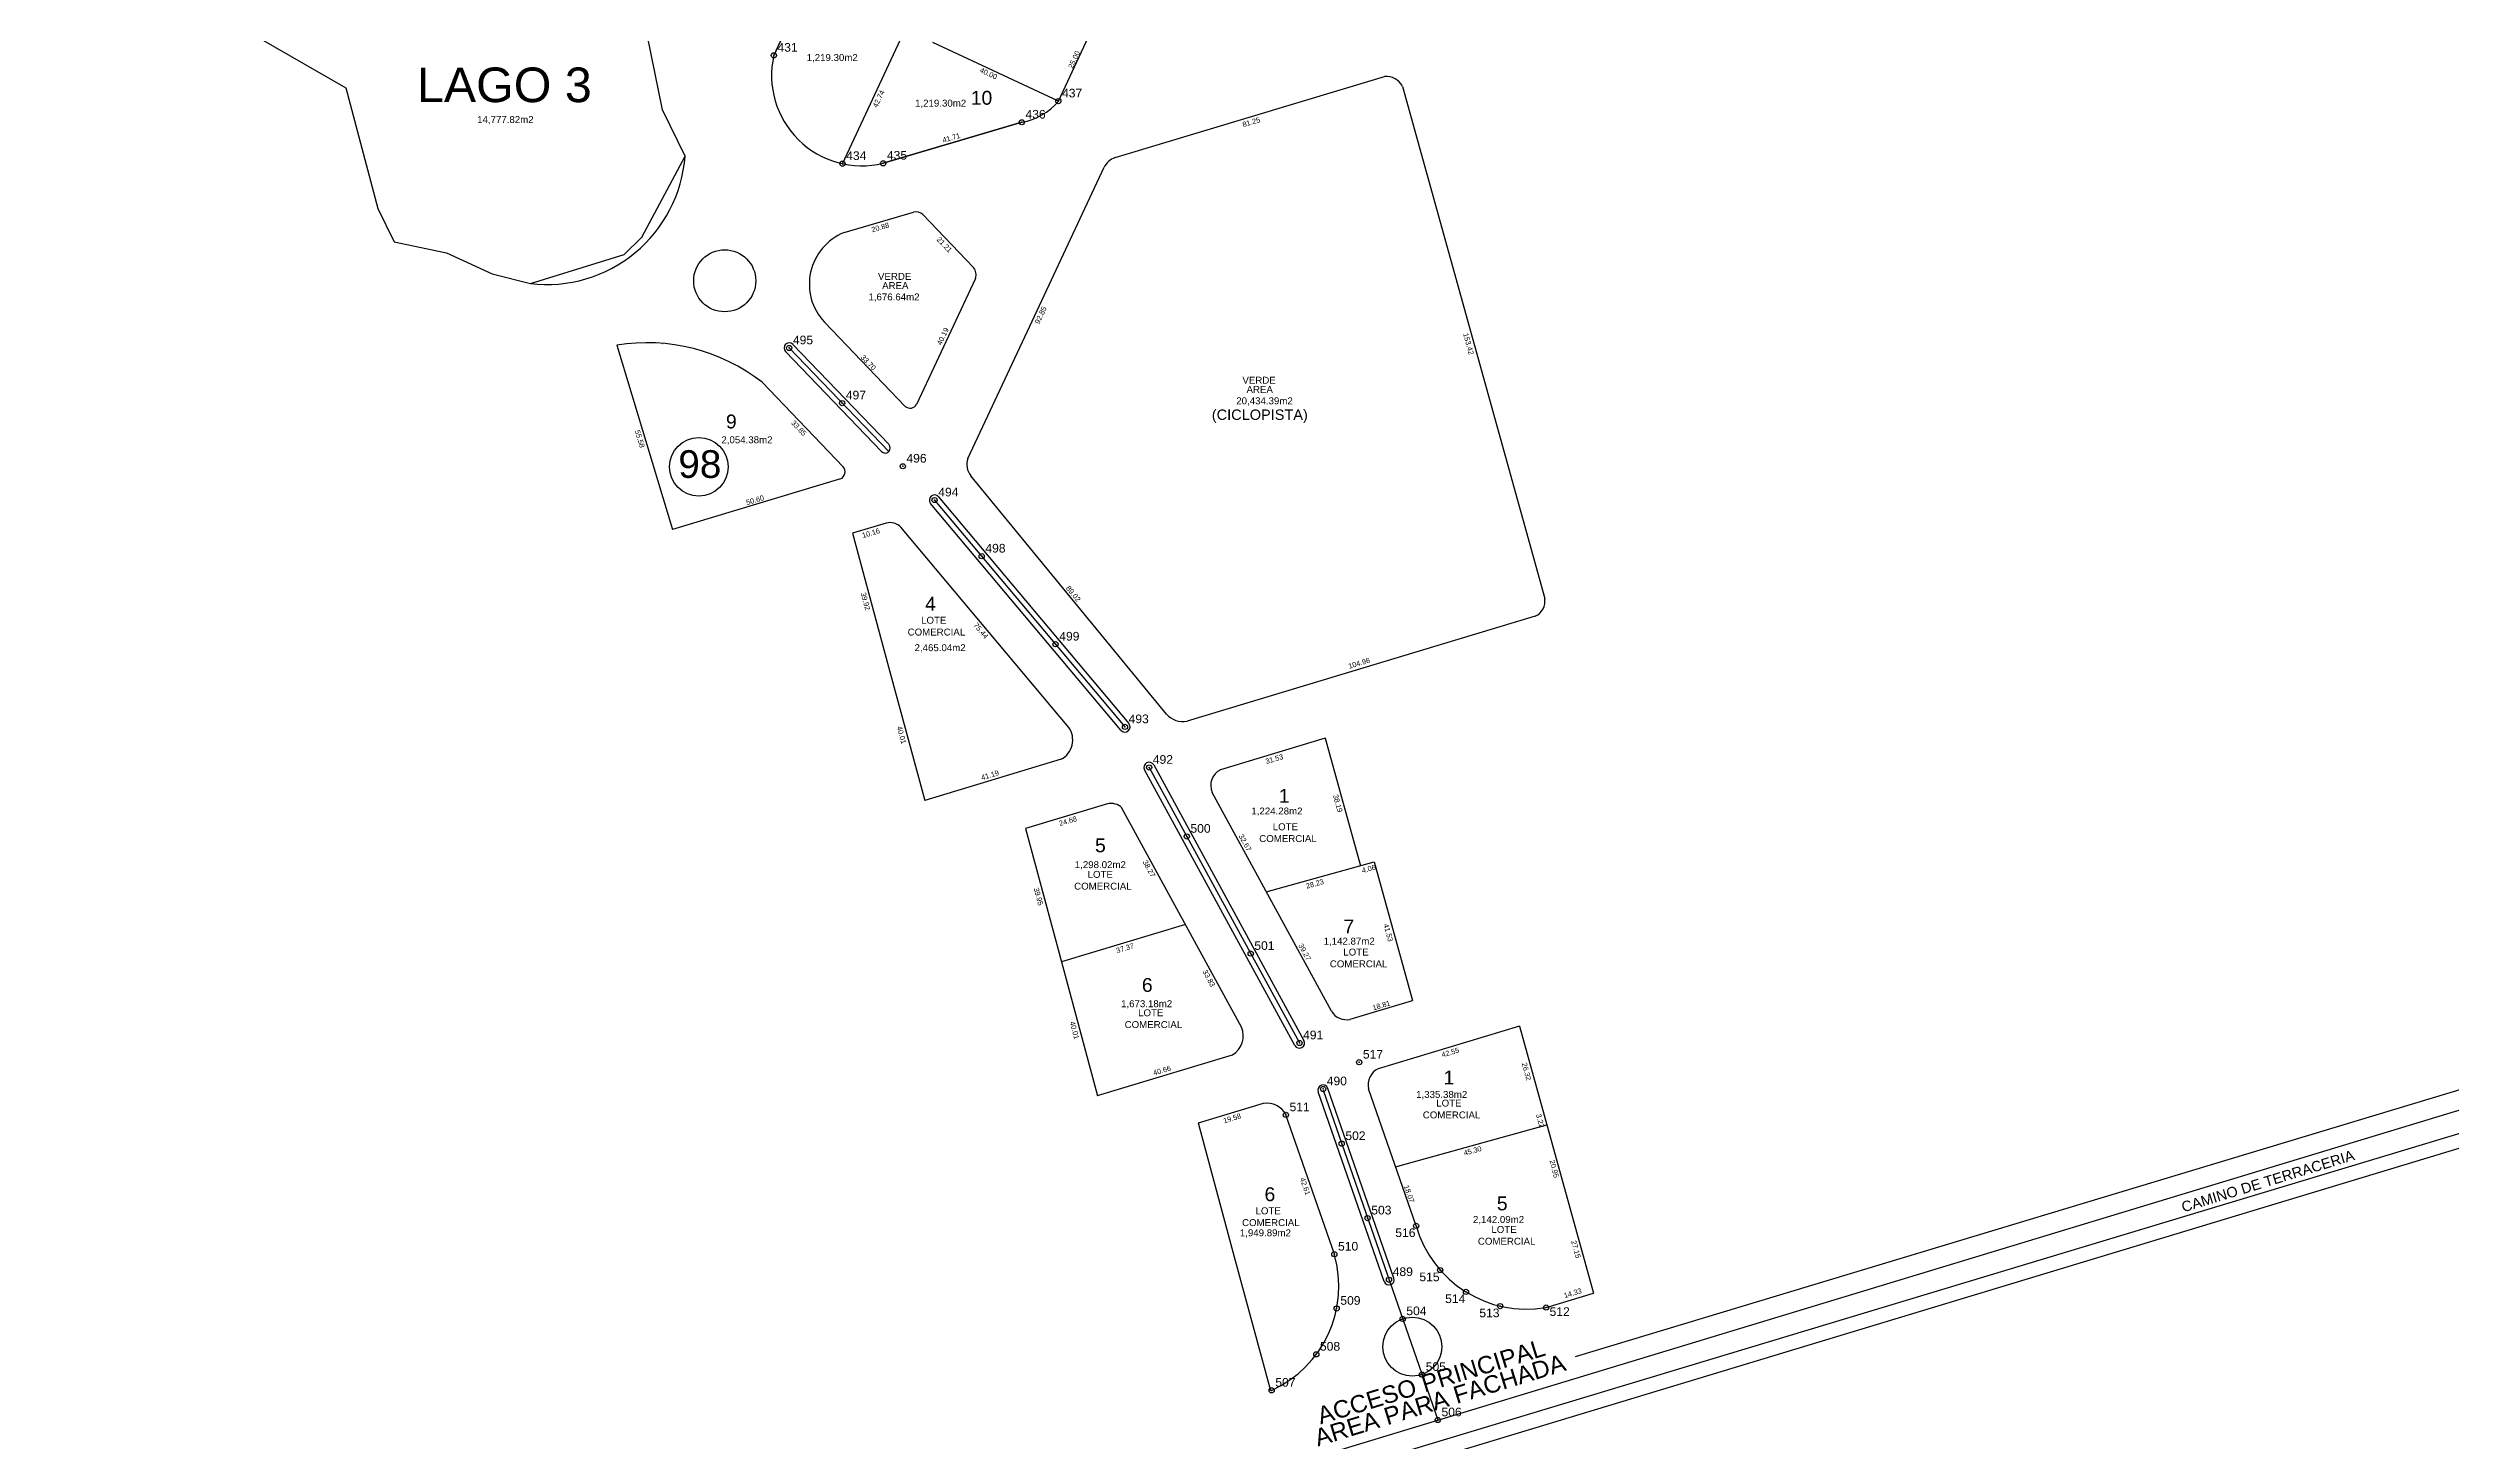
# Model space of a CAD drawing. Header units: metres. Extents: x 277679 to 502674, y 2669847 to 2703376.
# Drawn here: x 500680 to 501374, y 2670601 to 2671002 of the extents above; entities that cross this region are included whole.
import ezdxf
from ezdxf.enums import TextEntityAlignment as Align

# ---------------------------------------------------------------- set-up
doc = ezdxf.new("R2010")
doc.units = ezdxf.units.M
doc.header["$PDMODE"] = 32
doc.header["$PDSIZE"] = 1.5
doc.layers.get('0').update_dxf_attribs({"linetype": 'CONTINUOUS'})
for name, color, linetype in [('CVL_CUADCON_TIT', 1, 'CONTINUOUS'), ('CVL_CURV_TX', 2, 'CONTINUOUS'), ('CVL_PUNTO', 2, 'CONTINUOUS'), ('CVL_PUNTO_NUM', 2, 'CONTINUOUS'), ('HATCHES', 7, 'CONTINUOUS')]:
    doc.layers.add(name, color=color, linetype=linetype)
doc.styles.add('ARIAL', font='ARIAL')

msp = doc.modelspace()

# ---------------------------------------------------------------- hatches: boundary and pattern name
at = {"layer": 'CVL_CURV_TX'}
h = msp.add_hatch(dxfattribs=at)
h.set_pattern_fill('SWAMP', color=5, scale=0.05, style=0)
h.set_pattern_definition([])
h.paths.add_polyline_path([(500702.66, 2671067.3), (500693.56, 2671077.61), (500678.11, 2671088.64), (500646.98, 2671112.86), (500611.53, 2671150.12), (500592.53, 2671169.76), (500580.99, 2671131.91), (500592.81, 2671120.67), (500606.7, 2671101.17), (500647.99, 2671072.87), (500686.16, 2671039.59), (500709.09, 2671023.08), (500766.33, 2670990.11), (500775.53, 2670955.21), (500780.2, 2670945.57), (500795.4, 2670942.38), (500808.56, 2670936.32), (500819.6, 2670933.54), (500846.61, 2670941.95), (500851.72, 2670946.93), (500864.22, 2670970.34), (500857.74, 2670983.72), (500852.27, 2671010.2), (500848.09, 2671027.84), (500822.27, 2671038.3), (500812.36, 2671028.59), (500799.23, 2671023.49), (500777.58, 2671017), (500768.26, 2671022.09), (500734.31, 2671040), (500725.4, 2671046.33)], flags=0)
h.paths.add_polyline_path([(500803.6, 2670978.94), (500821.11, 2670978.94), (500821.11, 2670982.54), (500803.6, 2670982.54)], flags=0)
h.paths.add_polyline_path([(500613.53, 2671106.26), (500666.27, 2671067.02), (500675.54, 2671079.47), (500622.8, 2671118.71)], flags=0)
h.paths.add_polyline_path([(500784.23, 2670983.17), (500839.88, 2670983.17), (500839.88, 2670998.7), (500784.23, 2670998.7)], flags=0)
h = msp.add_hatch(dxfattribs=at)
h.set_pattern_fill('AR-SAND', color=3, scale=0.1, style=0)
h.set_pattern_definition([])
edge = h.paths.add_edge_path(flags=0)
edge.add_arc((501066.7, 2670988.26), 5.08, 25.6105, 96.27649)
edge.add_line((501066.14, 2670993.31), (500988.33, 2670969.9))
edge.add_arc((500990.24, 2670964.53), 5.7, 109.56168, 156.89176)
edge.add_line((500985, 2670966.77), (500963.74, 2670921.26))
edge.add_line((500963.74, 2670921.26), (500945.87, 2670882.99))
edge.add_arc((500950.79, 2670881.25), 5.22, 160.48497, 221.07423)
edge.add_line((500946.85, 2670877.82), (501003.16, 2670809.25))
edge.add_arc((501007.99, 2670813.45), 6.4, 220.99894, 280.46316)
edge.add_line((501009.15, 2670807.16), (501109.63, 2670837.49))
edge.add_arc((501107.63, 2670841.84), 4.79, 294.7004, 9.54514)
edge.add_line((501112.35, 2670842.63), (501071.28, 2670990.46))
edge = h.paths.add_edge_path(flags=0)
edge.add_line((500947.51, 2670938.18), (500932.83, 2670953.48))
edge.add_arc((500930.8, 2670951.18), 3.07, 48.68119, 110.79435)
edge.add_line((500929.71, 2670954.05), (500910.13, 2670948.25))
edge.add_arc((500916.1, 2670933.39), 16.02, 111.89325, 224.36945)
edge.add_line((500904.65, 2670922.18), (500927.77, 2670898.09))
edge.add_arc((500929.18, 2670899.78), 2.2, 230.16698, 341.4157)
edge.add_line((500931.26, 2670899.08), (500948.06, 2670935.05))
edge.add_arc((500944.68, 2670936.07), 3.53, 343.14281, 36.70778)
h.paths.add_polyline_path([(500973.5, 2670845.57), (500977.32, 2670840.92), (500979.09, 2670842.38), (500975.28, 2670847.02)], flags=0)
h.paths.add_polyline_path([(501055.7, 2670821.82), (501062.57, 2670823.89), (501061.9, 2670826.09), (501055.03, 2670824.01)], flags=0)
h.paths.add_polyline_path([(501088.3, 2670919.29), (501090.22, 2670912.38), (501092.44, 2670912.99), (501090.52, 2670919.91)], flags=0)
h.paths.add_polyline_path([(501022.72, 2670897.71), (501040.23, 2670897.71), (501040.23, 2670901.32), (501022.72, 2670901.32)], flags=0)
h.paths.add_polyline_path([(501015.28, 2670892.36), (501044.96, 2670892.36), (501044.96, 2670898.26), (501015.28, 2670898.26)], flags=0)
h.paths.add_polyline_path([(500966.64, 2670921.21), (500969.18, 2670926.66), (500967.1, 2670927.63), (500964.56, 2670922.18)], flags=0)
h.paths.add_polyline_path([(501025.12, 2670978.21), (501030.88, 2670979.94), (501030.22, 2670982.14), (501024.46, 2670980.41)], flags=0)
h.paths.add_polyline_path([(501025.78, 2670901.46), (501034.4, 2670901.46), (501034.4, 2670904.46), (501025.78, 2670904.46)], flags=0)
h.paths.add_polyline_path([(501024.6, 2670904.14), (501035.23, 2670904.14), (501035.23, 2670907.14), (501024.6, 2670907.14)], flags=0)
h.paths.add_polyline_path([(500914.22, 2670912.12), (500918.38, 2670907.78), (500920.04, 2670909.37), (500915.88, 2670913.71)], flags=0)
h.paths.add_polyline_path([(500938.38, 2670915.11), (500940.92, 2670920.55), (500938.84, 2670921.52), (500936.3, 2670916.08)], flags=0)
h.paths.add_polyline_path([(500936.2, 2670946.17), (500940.35, 2670941.85), (500941.98, 2670943.41), (500937.83, 2670947.74)], flags=0)
h.paths.add_polyline_path([(500918.01, 2670947.82), (500923.78, 2670949.53), (500923.12, 2670951.73), (500917.36, 2670950.03)], flags=0)
h.paths.add_polyline_path([(500920.59, 2670931.45), (500929.21, 2670931.45), (500929.21, 2670934.45), (500920.59, 2670934.45)], flags=0)
h.paths.add_polyline_path([(500919.41, 2670934.12), (500930.04, 2670934.12), (500930.04, 2670937.12), (500919.41, 2670937.12)], flags=0)
h.paths.add_polyline_path([(500916.54, 2670927.71), (500932.5, 2670927.71), (500932.5, 2670931.31), (500916.54, 2670931.31)], flags=0)
h = msp.add_hatch(dxfattribs=at)
h.set_pattern_fill('AR-SAND', color=175, scale=0.1, style=0)
h.set_pattern_definition([])
edge = h.paths.add_edge_path(flags=0)
edge.add_arc((500923.28, 2670859.94), 4.57, 45.09269, 111.05086)
edge.add_line((500921.64, 2670864.2), (500912.57, 2670861.47))
edge.add_line((500912.57, 2670861.47), (500922.97, 2670822.9))
edge.add_line((500922.97, 2670822.9), (500933.38, 2670784.29))
edge.add_line((500933.38, 2670784.29), (500972.82, 2670796.19))
edge.add_arc((500969.72, 2670801.78), 6.39, 298.96229, 34.31739)
edge.add_line((500975, 2670805.39), (500926.51, 2670863.17))
edge = h.paths.add_edge_path(flags=0)
edge.add_arc((500987.09, 2670778.88), 4.57, 45.09269, 111.0492)
edge.add_line((500985.45, 2670783.14), (500962.48, 2670776.23))
edge.add_line((500962.48, 2670776.23), (500972.86, 2670737.71))
edge.add_line((500972.86, 2670737.71), (501008.64, 2670748.51))
edge.add_line((501008.64, 2670748.51), (500990.32, 2670782.11))
edge = h.paths.add_edge_path(flags=0)
edge.add_line((501024.84, 2670718.8), (501008.64, 2670748.51))
edge.add_line((501008.64, 2670748.51), (500972.86, 2670737.71))
edge.add_line((500972.86, 2670737.71), (500972.88, 2670737.66))
edge.add_line((500972.88, 2670737.66), (500983.28, 2670699.08))
edge.add_line((500983.28, 2670699.08), (501022.21, 2670710.83))
edge.add_arc((501018.95, 2670716.32), 6.39, 300.6824, 22.88102)
edge = h.paths.add_edge_path(flags=0)
edge.add_arc((501032.21, 2670690.85), 6.04, 25.94561, 100.72577)
edge.add_line((501031.08, 2670696.79), (501012.33, 2670691.13))
edge.add_line((501012.33, 2670691.13), (501022.75, 2670652.49))
edge.add_line((501022.75, 2670652.49), (501033.17, 2670613.85))
edge.add_line((501033.17, 2670613.85), (501033.53, 2670613.96))
edge.add_arc((501019.9, 2670644.05), 33.03, 294.36081, 16.16847)
edge.add_line((501051.63, 2670653.25), (501037.64, 2670693.49))
edge = h.paths.add_edge_path(flags=0)
edge.add_line((501112.96, 2670690.65), (501069.31, 2670678.53))
edge.add_line((501069.31, 2670678.53), (501075.24, 2670661.46))
edge.add_arc((501107.14, 2670670.56), 33.17, 195.91978, 279.74193)
edge.add_line((501112.75, 2670637.87), (501126.47, 2670642.01))
edge.add_line((501126.47, 2670642.01), (501112.96, 2670690.65))
edge = h.paths.add_edge_path(flags=0)
edge.add_line((501105.05, 2670719.11), (501064.31, 2670706.81))
edge.add_arc((501066.51, 2670702.15), 5.16, 115.26832, 192.3146)
edge.add_line((501061.48, 2670701.05), (501069.31, 2670678.53))
edge.add_line((501069.31, 2670678.53), (501112.96, 2670690.65))
edge.add_line((501112.96, 2670690.65), (501105.05, 2670719.11))
edge = h.paths.add_edge_path(flags=0)
edge.add_line((501063.1, 2670766.54), (501032, 2670757.9))
edge.add_line((501032, 2670757.9), (501050.79, 2670723.42))
edge.add_arc((501055.13, 2670726.04), 5.07, 211.20854, 291.36931)
edge.add_line((501056.98, 2670721.32), (501074.22, 2670726.52))
edge.add_line((501074.22, 2670726.52), (501063.1, 2670766.54))
edge = h.paths.add_edge_path(flags=0)
edge.add_line((501048.97, 2670802.25), (501018.78, 2670793.16))
edge.add_arc((501021.06, 2670788.59), 5.11, 116.46118, 203.18152)
edge.add_line((501016.36, 2670786.58), (501032, 2670757.9))
edge.add_line((501032, 2670757.9), (501059.19, 2670765.45))
edge.add_line((501059.19, 2670765.45), (501057.84, 2670770.33))
edge.add_arc((501064.86, 2670776.81), 9.56, 180, 222.6769, ccw=False)
edge.add_arc((501064.86, 2670776.81), 9.56, 168.3773, 180, ccw=False)
edge.add_line((501055.5, 2670778.73), (501048.97, 2670802.25))
h.paths.add_polyline_path([(500932.5, 2670838.09), (500937.61, 2670838.09), (500937.61, 2670844.09), (500932.5, 2670844.09)], flags=0)
h.paths.add_polyline_path([(500949.68, 2670789.63), (500955.44, 2670791.37), (500954.77, 2670793.57), (500949.02, 2670791.83)], flags=0)
h.paths.add_polyline_path([(500946.8, 2670834.88), (500950.66, 2670830.28), (500952.41, 2670831.75), (500948.55, 2670836.35)], flags=0)
h.paths.add_polyline_path([(500915.32, 2670859.53), (500921.08, 2670861.26), (500920.41, 2670863.46), (500914.66, 2670861.73)], flags=0)
h.paths.add_polyline_path([(500927.95, 2670831.37), (500945.59, 2670831.37), (500945.59, 2670834.48), (500927.95, 2670834.48)], flags=0)
h.paths.add_polyline_path([(500931.84, 2670834.78), (500940.17, 2670834.78), (500940.17, 2670837.88), (500931.84, 2670837.88)], flags=0)
h.paths.add_polyline_path([(500929.86, 2670826.43), (500945.82, 2670826.43), (500945.82, 2670830.03), (500929.86, 2670830.03)], flags=0)
h.paths.add_polyline_path([(500981.55, 2670768.3), (500986.66, 2670768.3), (500986.66, 2670774.32), (500981.55, 2670774.32)], flags=0)
h.paths.add_polyline_path([(500995.71, 2670766.68), (500998.59, 2670761.4), (501000.61, 2670762.5), (500997.73, 2670767.78)], flags=0)
h.paths.add_polyline_path([(500972.18, 2670776.38), (500977.93, 2670778.11), (500977.27, 2670780.31), (500971.52, 2670778.58)], flags=0)
h.paths.add_polyline_path([(500976, 2670757.99), (500993.65, 2670757.99), (500993.65, 2670761.09), (500976, 2670761.09)], flags=0)
h.paths.add_polyline_path([(500979.9, 2670761.4), (500988.23, 2670761.4), (500988.23, 2670764.5), (500979.9, 2670764.5)], flags=0)
h.paths.add_polyline_path([(500976.1, 2670763.78), (500992.06, 2670763.78), (500992.06, 2670767.38), (500976.1, 2670767.38)], flags=0)
h.paths.add_polyline_path([(500995.05, 2670727.94), (501000.2, 2670727.94), (501000.2, 2670734.07), (500995.05, 2670734.07)], flags=0)
h.paths.add_polyline_path([(500999.33, 2670704.35), (501005.08, 2670706.09), (501004.41, 2670708.29), (500998.66, 2670706.55)], flags=0)
h.paths.add_polyline_path([(501012.97, 2670735.03), (501015.85, 2670729.75), (501017.87, 2670730.85), (501014.99, 2670736.13)], flags=0)
h.paths.add_polyline_path([(500988.65, 2670739.68), (500994.4, 2670741.42), (500993.74, 2670743.62), (500987.98, 2670741.88)], flags=0)
h.paths.add_polyline_path([(500990.58, 2670718.02), (501008.23, 2670718.02), (501008.23, 2670721.12), (500990.58, 2670721.12)], flags=0)
h.paths.add_polyline_path([(500994.47, 2670721.43), (501002.81, 2670721.43), (501002.81, 2670724.53), (500994.47, 2670724.53)], flags=0)
h.paths.add_polyline_path([(500989.47, 2670723.63), (501005.43, 2670723.63), (501005.43, 2670727.23), (500989.47, 2670727.23)], flags=0)
h.paths.add_polyline_path([(501030.45, 2670667.52), (501035.6, 2670667.52), (501035.6, 2670673.65), (501030.45, 2670673.65)], flags=0)
h.paths.add_polyline_path([(501046.85, 2670624.74), (501053.95, 2670624.74), (501053.95, 2670628.57), (501046.85, 2670628.57)], flags=0)
h.paths.add_polyline_path([(501033.95, 2670614.34), (501041.05, 2670614.34), (501041.05, 2670618.17), (501033.95, 2670618.17)], flags=0)
h.paths.add_polyline_path([(501041.14, 2670675.34), (501043.12, 2670669.66), (501045.29, 2670670.42), (501043.31, 2670676.09)], flags=0)
h.paths.add_polyline_path([(501019.6, 2670690.55), (501025.35, 2670692.29), (501024.69, 2670694.49), (501018.93, 2670692.75)], flags=0)
h.paths.add_polyline_path([(501024.47, 2670660.84), (501042.12, 2670660.84), (501042.12, 2670663.95), (501024.47, 2670663.95)], flags=0)
h.paths.add_polyline_path([(501028.36, 2670664.25), (501036.7, 2670664.25), (501036.7, 2670667.35), (501028.36, 2670667.35)], flags=0)
h.paths.add_polyline_path([(501023.75, 2670657.48), (501039.71, 2670657.48), (501039.71, 2670661.08), (501023.75, 2670661.08)], flags=0)
h.paths.add_polyline_path([(501071.16, 2670673.15), (501073.13, 2670667.47), (501075.3, 2670668.22), (501073.33, 2670673.9)], flags=0)
h.paths.add_polyline_path([(501119.48, 2670657.28), (501121.09, 2670651.49), (501123.3, 2670652.1), (501121.69, 2670657.89)], flags=0)
h.paths.add_polyline_path([(501088.95, 2670681.23), (501094.74, 2670682.84), (501094.12, 2670685.06), (501088.33, 2670683.45)], flags=0)
h.paths.add_polyline_path([(501109.33, 2670693.83), (501110.62, 2670689.16), (501112.84, 2670689.77), (501111.54, 2670694.44)], flags=0)
h.paths.add_polyline_path([(501113.24, 2670680.55), (501114.76, 2670674.74), (501116.98, 2670675.32), (501115.46, 2670681.13)], flags=0)
h.paths.add_polyline_path([(501092.55, 2670655.47), (501110.2, 2670655.47), (501110.2, 2670658.57), (501092.55, 2670658.57)], flags=0)
h.paths.add_polyline_path([(501096.44, 2670658.87), (501104.77, 2670658.87), (501104.77, 2670661.98), (501096.44, 2670661.98)], flags=0)
h.paths.add_polyline_path([(501097.54, 2670664.9), (501102.65, 2670664.9), (501102.65, 2670670.92), (501097.54, 2670670.92)], flags=0)
h.paths.add_polyline_path([(501117.89, 2670640.07), (501123.65, 2670641.81), (501122.98, 2670644.01), (501117.23, 2670642.27)], flags=0)
h.paths.add_polyline_path([(501091.05, 2670661.33), (501107.01, 2670661.33), (501107.01, 2670664.93), (501091.05, 2670664.93)], flags=0)
h.paths.add_polyline_path([(501105.22, 2670708.62), (501106.83, 2670702.83), (501109.04, 2670703.44), (501107.43, 2670709.23)], flags=0)
h.paths.add_polyline_path([(501082.57, 2670709.56), (501088.32, 2670711.29), (501087.66, 2670713.49), (501081.91, 2670711.76)], flags=0)
h.paths.add_polyline_path([(501076.64, 2670691.94), (501094.29, 2670691.94), (501094.29, 2670695.04), (501076.64, 2670695.04)], flags=0)
h.paths.add_polyline_path([(501080.53, 2670695.34), (501088.87, 2670695.34), (501088.87, 2670698.45), (501080.53, 2670698.45)], flags=0)
h.paths.add_polyline_path([(501074.64, 2670697.43), (501090.6, 2670697.43), (501090.6, 2670701.03), (501074.64, 2670701.03)], flags=0)
h.paths.add_polyline_path([(501082.16, 2670701.27), (501087.28, 2670701.27), (501087.28, 2670707.3), (501082.16, 2670707.3)], flags=0)
h.paths.add_polyline_path([(501049.81, 2670735.55), (501067.45, 2670735.55), (501067.45, 2670738.66), (501049.81, 2670738.66)], flags=0)
h.paths.add_polyline_path([(501053.7, 2670738.96), (501062.03, 2670738.96), (501062.03, 2670742.07), (501053.7, 2670742.07)], flags=0)
h.paths.add_polyline_path([(501062.65, 2670723.15), (501068.41, 2670724.89), (501067.74, 2670727.09), (501061.99, 2670725.35)], flags=0)
h.paths.add_polyline_path([(501065.3, 2670748.72), (501066.91, 2670742.93), (501069.13, 2670743.54), (501067.52, 2670749.33)], flags=0)
h.paths.add_polyline_path([(501040.65, 2670742.59), (501043.53, 2670737.32), (501045.55, 2670738.42), (501042.67, 2670743.69)], flags=0)
h.paths.add_polyline_path([(501043.41, 2670758.32), (501049.2, 2670759.93), (501048.58, 2670762.14), (501042.79, 2670760.53)], flags=0)
h.paths.add_polyline_path([(501059.52, 2670762.79), (501064.19, 2670764.09), (501063.57, 2670766.3), (501058.91, 2670765.01)], flags=0)
h.paths.add_polyline_path([(501047.94, 2670741.68), (501063.9, 2670741.68), (501063.9, 2670745.29), (501047.94, 2670745.29)], flags=0)
h.paths.add_polyline_path([(501053.28, 2670744.95), (501058.36, 2670744.95), (501058.36, 2670750.87), (501053.28, 2670750.87)], flags=0)
h.paths.add_polyline_path([(501029.44, 2670771.73), (501047.08, 2670771.73), (501047.08, 2670774.84), (501029.44, 2670774.84)], flags=0)
h.paths.add_polyline_path([(501033.33, 2670775.14), (501041.66, 2670775.14), (501041.66, 2670778.24), (501033.33, 2670778.24)], flags=0)
h.paths.add_polyline_path([(501023.44, 2670774.17), (501026.31, 2670768.9), (501028.33, 2670770), (501025.45, 2670775.27)], flags=0)
h.paths.add_polyline_path([(501050.72, 2670786.03), (501052.33, 2670780.24), (501054.55, 2670780.86), (501052.94, 2670786.65)], flags=0)
h.paths.add_polyline_path([(501031.76, 2670794.3), (501037.51, 2670796.03), (501036.85, 2670798.23), (501031.1, 2670796.5)], flags=0)
h.paths.add_polyline_path([(501027.08, 2670779.26), (501043.04, 2670779.26), (501043.04, 2670782.87), (501027.08, 2670782.87)], flags=0)
h.paths.add_polyline_path([(501034.61, 2670782.62), (501039.73, 2670782.62), (501039.73, 2670788.64), (501034.61, 2670788.64)], flags=0)

# ---------------------------------------------------------------- linework, layer by layer
for p, q in [((500899.48, 2671020.08), (500889.84, 2670999.43)), ((500971.97, 2670986.24), (500935.73, 2671003.16)), ((500988.33, 2670969.9), (501066.14, 2670993.31)), ((500921.42, 2670968.28), (500961.41, 2670980.12)), ((500910.13, 2670948.25), (500930.15, 2670954.18)), ((501612.33, 2670755.2), (500270.94, 2670349.43)), ((501612.33, 2670755.2), (500270.94, 2670349.43))]:
    msp.add_line(p, q)
at = {"color": 5}
for p, q in [((500857.74, 2670983.72), (500852.27, 2671010.2)), ((500864.22, 2670970.34), (500857.74, 2670983.72))]:
    msp.add_line(p, q, dxfattribs=at)
at = {"color": 7}
msp.add_line((500948.06, 2670935.05), (500931.05, 2670898.63), dxfattribs=at)
at = {"color": 1}
msp.add_line((501622.34, 2670774.95), (501121.11, 2670623.68), dxfattribs=at)
at = {"color": 24}
for p, q in [((500268.39, 2670358.51), (501520.71, 2670738.75)), ((500268.39, 2670358.51), (501520.71, 2670738.75)), ((501526.41, 2670733.35), (500269.42, 2670354.16)), ((501526.41, 2670733.35), (500269.42, 2670354.16))]:
    msp.add_line(p, q, dxfattribs=at)
at = {"color": 5}
for points in [[(500580.99, 2671131.91), (500592.81, 2671120.67), (500606.7, 2671101.17), (500647.99, 2671072.87), (500686.16, 2671039.59), (500709.09, 2671023.08), (500766.33, 2670990.11), (500775.53, 2670955.21)], [(500846.61, 2670941.95), (500851.72, 2670946.93), (500864.22, 2670970.34)], [(500775.53, 2670955.21), (500780.2, 2670945.57), (500795.4, 2670942.38), (500808.56, 2670936.32), (500819.6, 2670933.54)]]:
    msp.add_lwpolyline(points, dxfattribs=at)
msp.add_circle((500868.18, 2670880.64), 8.47)
for centre, radius, start, end in [((500915.28, 2670993.64), 26.09, 167.16362, 283.60942), ((500958.46, 2670997.36), 17.5, 279.6942, 320.52812)]:
    msp.add_arc(centre, radius, start, end)
at = {"layer": 'CVL_CURV_TX', "color": 7}
for p, q in [((500971.97, 2670986.24), (501046.02, 2671144.79)), ((500971.97, 2670986.24), (500935.73, 2671003.16)), ((501071.28, 2670990.46), (501112.35, 2670842.63)), ((500961.41, 2670980.12), (500921.42, 2670968.28)), ((500844.56, 2670915.76), (500860.62, 2670862.55)), ((501003.16, 2670809.25), (500946.66, 2670878.05)), ((500912.57, 2670861.47), (500922.97, 2670822.9)), ((500922.97, 2670822.9), (500933.39, 2670784.27)), ((501048.97, 2670802.25), (501059.19, 2670765.45)), ((501050.79, 2670723.42), (501016.36, 2670786.58)), ((500962.47, 2670776.23), (500972.88, 2670737.66)), ((501032, 2670757.9), (501063.1, 2670766.54)), ((501063.1, 2670766.54), (501074.22, 2670726.52)), ((500972.88, 2670737.66), (500983.29, 2670699.03)), ((501056.21, 2670721.09), (501074.22, 2670726.52)), ((501105.05, 2670719.11), (501126.47, 2670642.01)), ((500983.28, 2670699.08), (501022.21, 2670710.83)), ((501075.24, 2670661.46), (501061.48, 2670701.05)), ((501012.32, 2670691.17), (501022.75, 2670652.49)), ((501069.31, 2670678.53), (501112.96, 2670690.65)), ((501022.75, 2670652.49), (501033.16, 2670613.9)), ((501112.75, 2670637.87), (501126.47, 2670642.01))]:
    msp.add_line(p, q, dxfattribs=at)
at = {"layer": 'CVL_CURV_TX', "color": 5}
for p, q in [((500819.6, 2670933.54), (500846.61, 2670941.95)), ((500893.2, 2670913.9), (500920.88, 2670885.06)), ((500894.29, 2670914.94), (500923, 2670885.01)), ((500895.37, 2670915.98), (500923.04, 2670887.13)), ((500990.04, 2670804.58), (500935.09, 2670870.06)), ((500936.24, 2670871.03), (500991.19, 2670805.54)), ((500937.38, 2670871.99), (500992.34, 2670806.5)), ((500998.17, 2670793.82), (501041.55, 2670714.26)), ((500999.49, 2670794.54), (501042.86, 2670714.98)), ((501048.38, 2670700.66), (501081.5, 2670605.4))]:
    msp.add_line(p, q, dxfattribs=at)
at = {"layer": 'CVL_CURV_TX', "color": 7}
for points in [[(500947.51, 2670938.18), (500932.83, 2670953.48)], [(500927.77, 2670898.09), (500904.44, 2670922.41)], [(500909.87, 2670880.64), (500886.43, 2670905.07)], [(500975, 2670805.39), (500926.51, 2670863.17)], [(501024.84, 2670718.8), (500990.32, 2670782.11)], [(501051.63, 2670653.25), (501037.64, 2670693.49)]]:
    msp.add_lwpolyline(points, dxfattribs=at)
at = {"layer": 'CVL_CURV_TX', "color": 5}
for points in [[(501040.23, 2670713.55), (500996.85, 2670793.11)], [(501066, 2670645.4), (501046.96, 2670700.16)], [(501068.84, 2670646.39), (501049.8, 2670701.15)]]:
    msp.add_lwpolyline(points, dxfattribs=at)
at = {"layer": 'CVL_CURV_TX', "color": 7}
for centre, radius in [((500875.66, 2670934.35), 8.96), ((501074.15, 2670626.55), 8.52)]:
    msp.add_circle(centre, radius, dxfattribs=at)
for centre, radius, start, end in [((501066.7, 2670988.26), 5.08, 25.6105, 96.27649), ((500958.46, 2670997.36), 17.5, 279.6942, 320.52812), ((500824.29, 2670973.31), 40.04, 263.27114, 355.74417), ((500990.24, 2670964.53), 5.7, 109.56168, 153.03965), ((500930.8, 2670951.18), 3.07, 48.68119, 102.18018), ((500916.1, 2670933.39), 16.02, 111.89325, 223.26108), ((500944.68, 2670936.07), 3.53, 343.14281, 36.70778), ((500853.28, 2670862.54), 53.93, 52.05741, 99.29877), ((500875.63, 2670934.39), 25.45, 225.34965, 225.38264), ((500929.18, 2670899.78), 2.2, 230.16698, 328.51572), ((500908.18, 2670879.18), 2.23, 293.60366, 40.92897), ((500950.79, 2670881.25), 5.22, 160.48497, 217.71601), ((500923.28, 2670859.94), 4.57, 45.09269, 102.43052), ((501107.63, 2670841.84), 4.79, 294.7004, 9.54514), ((501007.99, 2670813.45), 6.4, 220.99894, 280.46316), ((500969.72, 2670801.78), 6.39, 298.96229, 34.31739), ((501021.06, 2670788.59), 5.11, 116.46118, 203.18152), ((500987.09, 2670778.88), 4.57, 45.09269, 102.43052), ((501018.95, 2670716.32), 6.39, 300.6824, 22.88102), ((501055.13, 2670726.04), 5.07, 211.20854, 282.21973), ((501066.51, 2670702.15), 5.16, 115.26832, 192.3146), ((501032.21, 2670690.85), 6.04, 25.94561, 100.72577), ((501107.14, 2670670.56), 33.17, 195.91978, 279.74193), ((501019.9, 2670644.05), 33.03, 294.36081, 16.16847)]:
    msp.add_arc(centre, radius, start, end, dxfattribs=at)
at = {"layer": 'CVL_CURV_TX', "color": 5}
for centre, start, end in [((500894.29, 2670914.94), 43.81028, 223.81028), ((500921.96, 2670886.1), 223.81028, 43.81028), ((500936.24, 2670871.03), 40.00025, 220.00025), ((500991.19, 2670805.54), 220.00025, 40.00025), ((500998.17, 2670793.82), 28.59921, 208.59921), ((501041.55, 2670714.26), 208.59921, 28.59921), ((501048.38, 2670700.66), 19.17233, 199.17233), ((501067.42, 2670645.89), 199.17233, 19.17233)]:
    msp.add_arc(centre, 1.5, start, end, dxfattribs=at)
at = {"layer": 'CVL_PUNTO', "color": 2}
for p in [(500889.84, 2670999.44), (500961.41, 2670980.12), (500971.97, 2670986.24), (500909.67, 2670968.16), (500921.42, 2670968.28), (500894.29, 2670914.94), (500909.55, 2670899.03), (500927.05, 2670880.79), (500936.24, 2670871.03), (500949.84, 2670854.82), (500971.17, 2670829.4), (500991.19, 2670805.54), (500998.17, 2670793.82), (501009.03, 2670773.91), (501027.47, 2670740.08), (501041.55, 2670714.26), (501058.82, 2670708.7), (501048.38, 2670700.98), (501037.64, 2670693.49), (501053.76, 2670685.18), (501061.23, 2670663.69), (501075.24, 2670661.46), (501051.63, 2670653.25), (501082.2, 2670648.69), (501067.42, 2670645.89), (501089.63, 2670642.39), (501052.3, 2670637.61), (501071.35, 2670634.59), (501099.5, 2670638.28), (501112.75, 2670637.87), (501046.42, 2670624.36), (501033.53, 2670613.96), (501076.95, 2670618.5), (501081.5, 2670605.4)]:
    msp.add_point(p, dxfattribs=at)
at = {"layer": 'HATCHES', "color": 7}
for p, q in [((500889.84, 2670999.43), (500973.53, 2671178.63)), ((500909.67, 2670968.16), (500927.76, 2671006.88)), ((500963.74, 2670921.26), (500985.16, 2670967.12)), ((500945.87, 2670882.99), (500963.74, 2670921.26)), ((500909.07, 2670877.13), (500860.62, 2670862.55)), ((500922.3, 2670864.4), (500912.57, 2670861.47)), ((501109.63, 2670837.49), (501009.15, 2670807.16)), ((501048.97, 2670802.25), (501018.78, 2670793.16)), ((500972.82, 2670796.19), (500933.38, 2670784.29)), ((500986.11, 2670783.34), (500962.48, 2670776.23)), ((501008.64, 2670748.51), (500972.86, 2670737.71)), ((501105.05, 2670719.11), (501064.31, 2670706.81)), ((501031.08, 2670696.79), (501012.33, 2670691.13))]:
    msp.add_line(p, q, dxfattribs=at)
msp.add_arc((500915.28, 2670993.64), 26.09, 167.15478, 283.60942, dxfattribs=at)

# ---------------------------------------------------------------- texts
at = {"color": 1, "style": 'ARIAL'}
for p in [(500906.69, 2670998.64), (500937.99, 2670985.47)]:
    msp.add_text('1,219.30m2', height=2, dxfattribs=at).set_placement(p, align=Align.MIDDLE)
at = {"color": 7, "style": 'ARIAL'}
for s, rotation, p in [('42.74', 64.96571, (500920.07, 2670986.88)), ('41.71', 16.48726, (500941.07, 2670975.63))]:
    msp.add_text(s, height=1.5, rotation=rotation, dxfattribs=at).set_placement(p, align=Align.MIDDLE)
at = {"layer": 'CVL_CUADCON_TIT', "color": 7, "style": 'ARIAL'}
msp.add_text('LAGO 3', height=10, dxfattribs=at).set_placement((500812.05, 2670990.93), align=Align.MIDDLE)
at = {"layer": 'CVL_CURV_TX', "color": 7, "style": 'ARIAL'}
for s, height, rotation, p in [('40.00', 1.5, 334.97292, (500951.82, 2670994.21)), ('25.00', 1.5, 64.96571, (500976.51, 2670998.22)), ('81.25', 1.5, 16.74069, (501027.67, 2670980.17)), ('20.88', 1.5, 16.48726, (500920.57, 2670949.78)), ('21.21', 1.5, 313.81527, (500939.09, 2670944.79)), ('92.85', 1.5, 64.96571, (500966.87, 2670924.42)), ('40.19', 1.5, 64.96571, (500938.61, 2670918.31)), ('153.42', 1.5, 285.5271, (501090.37, 2670916.14)), ('33.70', 1.5, 313.81527, (500917.13, 2670910.74)), ('55.58', 1.5, 286.79401, (500851.16, 2670888.72)), ('33.85', 1.5, 313.81028, (500897.07, 2670891.82)), ('50.60', 1.5, 16.74069, (500884.41, 2670871.03)), ('10.16', 1.5, 16.74069, (500917.87, 2670861.5)), ('39.92', 1.5, 285.09074, (500916.32, 2670841.81)), ('89.02', 1.5, 309.39512, (500976.3, 2670843.97)), ('75.44', 1.5, 310.00025, (500949.61, 2670833.31)), ('104.96', 1.5, 16.79453, (501058.8, 2670823.95)), ('40.01', 1.5, 285.0917, (500926.73, 2670803.2)), ('41.19', 1.5, 16.82983, (500952.23, 2670791.6)), ('31.53', 1.5, 16.73986, (501034.31, 2670796.27)), ('38.19', 1.5, 285.5271, (501052.64, 2670783.45)), ('24.68', 1.5, 16.73986, (500974.72, 2670778.35)), ('32.67', 1.5, 298.59921, (501025.88, 2670772.09)), ('38.27', 1.5, 298.59921, (500998.16, 2670764.59)), ('4.06', 1.5, 15.5271, (501061.55, 2670764.55)), ('39.95', 1.5, 285.09074, (500966.23, 2670756.56)), ('28.23', 1.5, 15.5271, (501046, 2670760.23)), ('41.53', 1.5, 285.5271, (501067.21, 2670746.13)), ('37.37', 1.5, 16.86937, (500991.19, 2670741.65)), ('39.27', 1.5, 298.59921, (501043.1, 2670740.5)), ('33.83', 1.5, 298.59921, (501015.42, 2670732.94)), ('18.81', 1.5, 16.79452, (501065.2, 2670725.12)), ('40.01', 1.5, 285.0917, (500976.64, 2670717.95)), ('42.55', 1.5, 16.7939, (501085.12, 2670711.53)), ('40.66', 1.5, 16.79452, (501001.87, 2670706.32)), ('26.32', 1.5, 285.5271, (501107.13, 2670706.03)), ('19.58', 1.5, 16.7939, (501022.14, 2670692.52)), ('3.22', 1.5, 285.5271, (501111.08, 2670691.8)), ('45.30', 1.5, 15.5271, (501091.53, 2670683.14)), ('CAMINO DE TERRACERIA', 3, 17.06286, (501321.1, 2670674.38)), ('42.61', 1.5, 289.17233, (501043.22, 2670672.88)), ('20.95', 1.5, 284.59866, (501115.11, 2670677.93)), ('18.07', 1.5, 289.17233, (501073.23, 2670670.68)), ('27.15', 1.5, 285.5271, (501121.39, 2670654.69)), ('14.33', 1.5, 16.7939, (501120.44, 2670642.04)), ('ACCESO PRINCIPAL', 5, 17.06286, (501079.56, 2670616.5)), ('AREA PARA FACHADA', 5, 17.06286, (501082.11, 2670611.15))]:
    msp.add_text(s, height=height, rotation=rotation, dxfattribs=at).set_placement(p, align=Align.MIDDLE)
at = {"layer": 'CVL_CURV_TX', "color": 4, "style": 'ARIAL'}
for s, p in [('10', (500949.79, 2670987.19)), ('9', (500877.57, 2670893.72)), ('4', (500935.06, 2670841.09)), ('1', (501037.17, 2670785.63)), ('5', (500984.1, 2670771.31)), ('7', (501055.82, 2670747.91)), ('6', (500997.63, 2670731.01)), ('1', (501084.72, 2670704.29)), ('6', (501033.02, 2670670.59)), ('5', (501100.09, 2670667.91))]:
    msp.add_text(s, height=4, dxfattribs=at).set_placement(p, align=Align.MIDDLE)
at = {"layer": 'CVL_CURV_TX', "color": 1, "style": 'ARIAL'}
for s, p in [('14,777.82m2', (500812.35, 2670980.74)), ('1,676.64m2', (500924.52, 2670929.51)), ('20,434.39m2', (501031.48, 2670899.51)), ('2,054.38m2', (500882.08, 2670888.26)), ('2,465.04m2', (500937.84, 2670828.23)), ('1,224.28m2', (501035.06, 2670781.07)), ('1,298.02m2', (500984.08, 2670765.58)), ('1,142.87m2', (501055.92, 2670743.49)), ('1,673.18m2', (500997.45, 2670725.43)), ('1,335.38m2', (501082.62, 2670699.23)), ('2,142.09m2', (501099.03, 2670663.13)), ('1,949.89m2', (501031.73, 2670659.28))]:
    msp.add_text(s, height=2, dxfattribs=at).set_placement(p, align=Align.MIDDLE)
at = {"layer": 'CVL_CURV_TX', "color": 7, "style": 'ARIAL'}
for s, height, p in [('VERDE', 2, (500924.72, 2670935.62)), ('AREA', 2, (500924.9, 2670932.95)), ('VERDE', 2, (501029.91, 2670905.64)), ('AREA', 2, (501030.09, 2670902.96)), ('(CICLOPISTA)', 3, (501030.12, 2670895.31)), ('LOTE', 2, (500936, 2670836.33)), ('COMERCIAL', 2, (500936.77, 2670832.92)), ('COMERCIAL', 2, (501038.26, 2670773.29)), ('LOTE', 2, (501037.49, 2670776.69)), ('COMERCIAL', 2, (500984.83, 2670759.54)), ('LOTE', 2, (500984.06, 2670762.95)), ('COMERCIAL', 2, (501058.63, 2670737.11)), ('LOTE', 2, (501057.87, 2670740.51)), ('LOTE', 2, (500998.64, 2670722.98)), ('COMERCIAL', 2, (500999.41, 2670719.57)), ('LOTE', 2, (501084.7, 2670696.9)), ('COMERCIAL', 2, (501085.47, 2670693.49)), ('COMERCIAL', 2, (501033.3, 2670662.39)), ('LOTE', 2, (501032.53, 2670665.8)), ('LOTE', 2, (501100.61, 2670660.42)), ('COMERCIAL', 2, (501101.37, 2670657.02))]:
    msp.add_text(s, height=height, dxfattribs=at).set_placement(p, align=Align.MIDDLE)
at = {"layer": 'CVL_CURV_TX', "color": 6, "style": 'ARIAL'}
msp.add_text('98', height=8, dxfattribs=at).set_placement((500868.48, 2670881.43), align=Align.MIDDLE)
at = {"layer": 'CVL_PUNTO_NUM', "color": 7, "style": 'ARIAL'}
for s, p in [('431', (500890.9, 2671000.5)), ('437', (500973.03, 2670987.3)), ('436', (500962.47, 2670981.18)), ('434', (500910.73, 2670969.22)), ('435', (500922.48, 2670969.34)), ('495', (500895.35, 2670916)), ('497', (500910.61, 2670900.09)), ('496', (500928.11, 2670881.85)), ('494', (500937.3, 2670872.09)), ('498', (500950.9, 2670855.88)), ('499', (500972.23, 2670830.46)), ('493', (500992.25, 2670806.6)), ('492', (500999.23, 2670794.88)), ('500', (501010.09, 2670774.97)), ('501', (501028.53, 2670741.14)), ('491', (501042.61, 2670715.33)), ('517', (501059.88, 2670709.76)), ('490', (501049.44, 2670702.04)), ('511', (501038.7, 2670694.55)), ('502', (501054.82, 2670686.24)), ('503', (501062.29, 2670664.75)), ('510', (501052.69, 2670654.31)), ('516', (501069.23, 2670658.23)), ('489', (501068.48, 2670646.96)), ('515', (501076.18, 2670645.47)), ('509', (501053.36, 2670638.67)), ('514', (501083.61, 2670639.16)), ('504', (501072.41, 2670635.66)), ('513', (501093.49, 2670635.06)), ('512', (501113.76, 2670635.44)), ('508', (501047.48, 2670625.42)), ('505', (501078.01, 2670619.56)), ('507', (501034.59, 2670615.02)), ('506', (501082.56, 2670606.46))]:
    msp.add_text(s, height=2.5, dxfattribs=at).set_placement(p)

doc.saveas('drawing.dxf')
